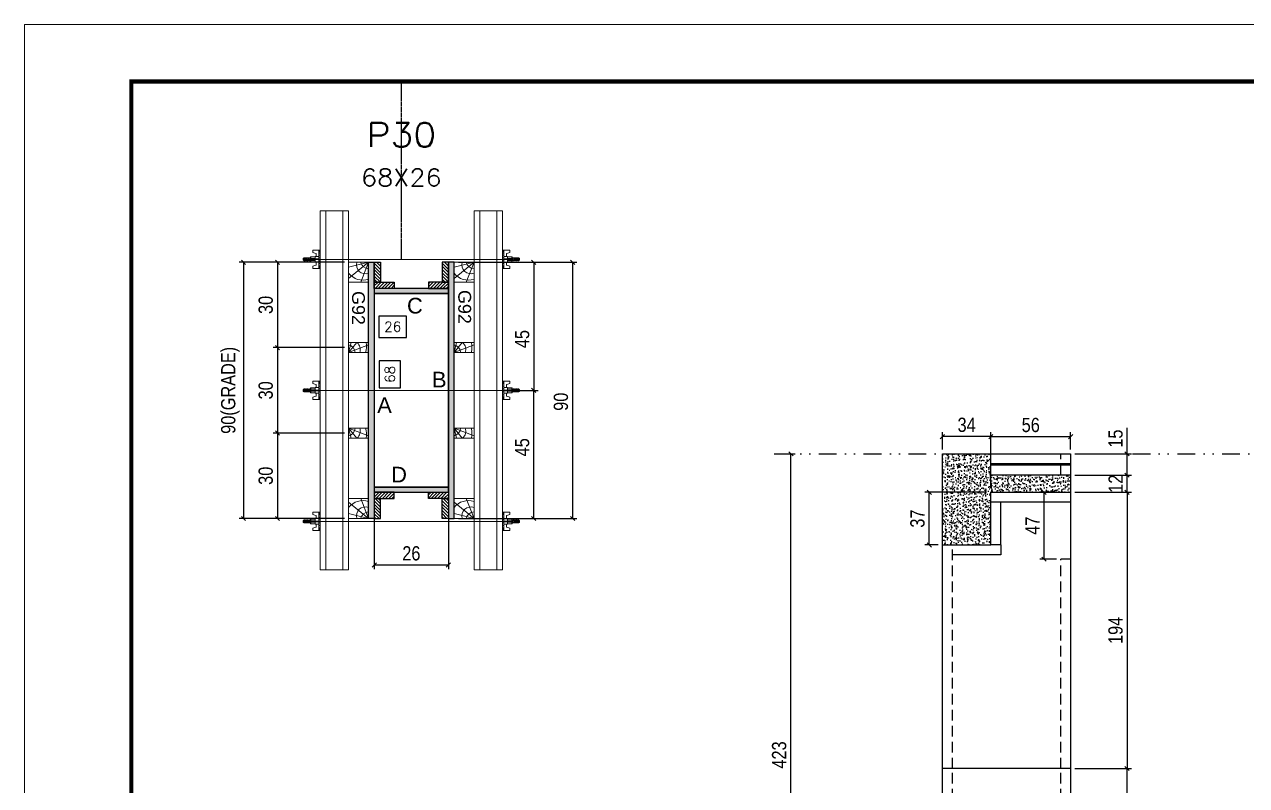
# Model space of a CAD drawing. Header units: millimetres. Extents: x 787 to 8287, y -592 to 17063.
# Drawn here: x 4609 to 5467, y 4518 to 5053 of the extents above; entities that cross this region are included whole.
import ezdxf
from ezdxf.enums import TextEntityAlignment as Align

# ---------------------------------------------------------------- set-up
doc = ezdxf.new("R2010")
doc.units = ezdxf.units.MM
for name, pattern in [('DASHED', [0.75, 0.5, -0.25]), ('DIVIDE2', [0.625, 0.25, -0.125, 0, -0.125, 0, -0.125]), ('HIDDEN', [0.375, 0.25, -0.125])]:
    doc.linetypes.add(name, pattern=pattern)
for name, color, linetype in [('CHAPA', 1, 'Continuous'), ('COTA', 241, 'Continuous'), ('Cota Seção (2x)', 241, 'Continuous'), ('MEIO_PONT', 93, 'Continuous'), ('Nível', 160, 'Continuous'), ('Painéis', 200, 'Continuous'), ('SARR_2.2x7', 40, 'Continuous'), ('SARRAFO', 251, 'Continuous'), ('Sarrafo de Pressão', 42, 'HIDDEN'), ('Texto de Titulo', 7, 'Continuous'), ('Texto Qtd Sarr', 242, 'Continuous'), ('TEXTO_GERAL', 7, 'Continuous')]:
    doc.layers.add(name, color=color, linetype=linetype)
for name, color, linetype, lineweight in [('Folhas', 255, 'Continuous', 9), ('Hachura', 251, 'Continuous', 9), ('Madeira', 126, 'Continuous', 18), ('Perfil Metálico', 224, 'Continuous', 18), ('SARRAFO DE PRESSAO', 251, 'DASHED', 9), ('Texto Seção', 7, 'Continuous', 15)]:
    doc.layers.add(name, color=color, linetype=linetype, lineweight=lineweight)
doc.styles.add('ARIAL', font='arial.ttf')
doc.styles.add('COTA TECNICA', font='techl___.ttf', dxfattribs={"height": 10})
doc.styles.add('COTA TECNICA 2X', font='techl___.ttf', dxfattribs={"height": 10})
doc.styles.add('COTA TECNICA-50', font='techl___.ttf', dxfattribs={"height": 10})
doc.styles.add('ROMANS', font='romans.shx')
doc.styles.add('SANSSERIF', font='sas_____.pfb')
doc.dimstyles.new('COTA PAINEL-50', dxfattribs={"dimtxt": 10, "dimasz": 3, "dimexe": 3, "dimexo": 3, "dimgap": 3, "dimtad": 1, "dimdec": 1, "dimzin": 12, "dimdsep": 46, "dimtxsty": 'COTA TECNICA-50', "dimblk1": 'OBLIQUE', "dimblk2": 'OBLIQUE', "dimsah": 1, "dimcen": 0.9, "dimclrd": 4, "dimclre": 4, "dimclrt": 240, "dimadec": 1, "dimazin": 3, "dimtfac": 1, "dimtdec": 1, "dimtmove": 0, "dimatfit": 3, "dimfxl": 0, "dimtolj": 1, "dimtzin": 12, "dimarcsym": 0})
doc.dimstyles.new('PAINEL', dxfattribs={"dimtxt": 10, "dimasz": 3, "dimexe": 3, "dimexo": 3, "dimgap": 3, "dimtad": 1, "dimdec": 1, "dimzin": 12, "dimdsep": 46, "dimtxsty": 'COTA TECNICA', "dimblk1": 'OBLIQUE', "dimblk2": 'OBLIQUE', "dimsah": 1, "dimcen": 0.9, "dimclrd": 4, "dimclre": 4, "dimclrt": 240, "dimadec": 1, "dimazin": 3, "dimtfac": 1, "dimtdec": 1, "dimtmove": 0, "dimatfit": 3, "dimfxl": 0, "dimtolj": 1, "dimtzin": 12, "dimarcsym": 0})
doc.dimstyles.new('SECAO PILAR', dxfattribs={"dimtxt": 10, "dimasz": 3, "dimexe": 3, "dimexo": 3, "dimgap": 3, "dimtad": 1, "dimdec": 1, "dimlfac": 0.5, "dimzin": 12, "dimdsep": 46, "dimtxsty": 'COTA TECNICA 2X', "dimblk1": 'OBLIQUE', "dimblk2": 'OBLIQUE', "dimsah": 1, "dimcen": 0.9, "dimclrd": 256, "dimclre": 256, "dimclrt": 256, "dimadec": 1, "dimazin": 3, "dimtfac": 1, "dimtdec": 1, "dimtmove": 0, "dimatfit": 3, "dimfxl": 0, "dimtolj": 1, "dimtzin": 12, "dimarcsym": 0})
doc.dimstyles.new('SECÇÃO 2', dxfattribs={"dimtxt": 7, "dimasz": 6, "dimexe": 0.18, "dimexo": 2, "dimgap": -4, "dimtad": 3, "dimdec": 1, "dimlfac": 0.5, "dimzin": 12, "dimdsep": 46, "dimtxsty": 'ROMANS', "dimblk": 'ARCHTICK', "dimcen": 0.09, "dimse1": 1, "dimse2": 1, "dimsd1": 1, "dimsd2": 1, "dimclrd": 180, "dimclre": 5, "dimclrt": 1, "dimadec": 0, "dimazin": 3, "dimtfac": 1, "dimtdec": 1, "dimtofl": 0, "dimtmove": 0, "dimatfit": 3, "dimldrblk": 'ARCHTICK', "dimfxl": 0, "dimtolj": 1, "dimtzin": 0, "dimarcsym": 0})

# ---------------------------------------------------------------- blocks, each defined once
blk = doc.blocks.new('9999999999')
at = {"layer": 'Folhas'}
blk.add_lwpolyline([(98138.98, 34190.21), (99623.98, 34190.21), (99623.98, 35240.21), (98138.98, 35240.21)], close=True, dxfattribs=at)
at = {"layer": 'Folhas', "color": 30, "const_width": 3}
blk.add_lwpolyline([(98213.98, 34230.21), (99583.98, 34230.21), (99583.98, 35200.21), (98213.98, 35200.21)], close=True, dxfattribs=at)
blk = doc.blocks.new('titulo1')
at = {"layer": 'Defpoints', "color": 252, "linetype": 'HIDDEN', "ltscale": 2}
blk.add_line((0, 0), (0, 125), dxfattribs=at)
at = {"layer": 'Defpoints', "style": 'ROMANS', "oblique": 15}
blk.add_attdef('FOLHA', text='', height=10, dxfattribs=at).set_placement((0, 15.58), align=Align.MIDDLE_CENTER)
at = {"layer": 'Texto Qtd Sarr', "color": 3, "style": 'ROMANS', "oblique": 15}
for tag, height, p in [('TITULO', 17, (0, 71.45)), ('SEÇÃO', 12, (0, 41.55))]:
    blk.add_attdef(tag, text='', height=height, dxfattribs=at).set_placement(p, align=Align.MIDDLE_CENTER)
blk = doc.blocks.new('*D358')
at = {"layer": 'Cota Seção (2x)', "color": 180, "lineweight": -2}
for p, q in [((4872.99, 4816.42), (4857.99, 4816.42)), ((4857.99, 4816.42), (4857.99, 4797.42)), ((4872.99, 4797.42), (4872.99, 4816.42)), ((4857.99, 4797.42), (4872.99, 4797.42))]:
    blk.add_line(p, q, dxfattribs=at)
at = {"layer": 'Defpoints', "color": 0}
for p in [(4854.52, 4863.69), (4854.52, 4727.69), (4876.99, 4727.69)]:
    blk.add_point(p, dxfattribs=at)
at = {"layer": 'Cota Seção (2x)', "color": 1, "insert": (4865.49, 4806.92), "char_height": 7, "attachment_point": 5, "rotation": 90, "style": 'ROMANS'}
blk.add_mtext('\\A1;68', dxfattribs=at)
blk = doc.blocks.new('_ArchTick')
at = {"color": 0, "linetype": 'ByBlock', "const_width": 0.15}
blk.add_lwpolyline([(-0.5, -0.5), (0.5, 0.5)], dxfattribs=at)
blk = doc.blocks.new('*D359')
at = {"layer": 'Cota Seção (2x)', "color": 180, "lineweight": -2}
for p, q in [((4877.1, 4847.89), (4857.77, 4847.89)), ((4857.77, 4847.89), (4857.77, 4832.89)), ((4877.1, 4832.89), (4877.1, 4847.89)), ((4857.77, 4832.89), (4877.1, 4832.89))]:
    blk.add_line(p, q, dxfattribs=at)
at = {"layer": 'Defpoints', "color": 0}
for p in [(4854.52, 4863.69), (4906.52, 4863.69), (4906.52, 4828.89)]:
    blk.add_point(p, dxfattribs=at)
at = {"layer": 'Cota Seção (2x)', "color": 1, "insert": (4867.44, 4840.39), "char_height": 7, "attachment_point": 5, "style": 'ROMANS'}
blk.add_mtext('\\A1;26', dxfattribs=at)
blk = doc.blocks.new('_Oblique')
at = {"color": 0, "linetype": 'ByBlock', "lineweight": -2}
blk.add_line((-0.5, -0.5), (0.5, 0.5), dxfattribs=at)
blk = doc.blocks.new('*D1253')
at = {"layer": 'Cota Seção (2x)', "lineweight": -2}
for p, q in [((4854.52, 4721.09), (4854.52, 4670.05)), ((4906.52, 4721.09), (4906.52, 4670.05)), ((4854.52, 4673.05), (4906.52, 4673.05))]:
    blk.add_line(p, q, dxfattribs=at)
at = {"layer": 'Defpoints', "color": 0}
for p in [(4854.52, 4724.09), (4906.52, 4724.09), (4906.52, 4673.05)]:
    blk.add_point(p, dxfattribs=at)
at = {"layer": 'Cota Seção (2x)', "lineweight": -2, "xscale": 3, "yscale": 3, "zscale": 3, "rotation": 180}
blk.add_blockref('_Oblique', (4854.52, 4673.05), dxfattribs=at)
at = {"layer": 'Cota Seção (2x)', "lineweight": -2, "xscale": 3, "yscale": 3, "zscale": 3}
blk.add_blockref('_Oblique', (4906.52, 4673.05), dxfattribs=at)
at = {"layer": 'Cota Seção (2x)', "insert": (4880.52, 4681.15), "char_height": 10, "attachment_point": 5, "style": 'COTA TECNICA 2X'}
blk.add_mtext('\\A1;26', dxfattribs=at)
blk = doc.blocks.new('*D360')
at = {"layer": 'Cota Seção (2x)', "lineweight": -2}
for p, q in [((4833.52, 4885.69), (4759.74, 4885.69)), ((4762.74, 4885.69), (4762.74, 4705.69)), ((4833.52, 4705.69), (4759.74, 4705.69))]:
    blk.add_line(p, q, dxfattribs=at)
at = {"layer": 'Defpoints', "color": 0}
for p in [(4836.52, 4885.69), (4762.74, 4705.69), (4836.52, 4705.69)]:
    blk.add_point(p, dxfattribs=at)
at = {"layer": 'Cota Seção (2x)', "lineweight": -2, "xscale": 3, "yscale": 3, "zscale": 3}
for p, rotation in [((4762.74, 4885.69), 90), ((4762.74, 4705.69), 270)]:
    blk.add_blockref('_Oblique', p, dxfattribs=dict(at, rotation=rotation))
at = {"layer": 'Cota Seção (2x)', "insert": (4753.52, 4795.69), "char_height": 10, "attachment_point": 5, "rotation": 90, "style": 'COTA TECNICA 2X'}
blk.add_mtext('\\A1;90(GRADE)', dxfattribs=at)
blk = doc.blocks.new('*D361')
at = {"layer": 'Cota Seção (2x)', "lineweight": -2}
for p, q in [((4833.52, 4765.69), (4783.59, 4765.69)), ((4786.59, 4765.69), (4786.59, 4705.69)), ((4833.52, 4705.69), (4783.59, 4705.69))]:
    blk.add_line(p, q, dxfattribs=at)
at = {"layer": 'Defpoints', "color": 0}
for p in [(4836.52, 4765.69), (4786.59, 4705.69), (4836.52, 4705.69)]:
    blk.add_point(p, dxfattribs=at)
at = {"layer": 'Cota Seção (2x)', "lineweight": -2, "xscale": 3, "yscale": 3, "zscale": 3}
for p, rotation in [((4786.59, 4765.69), 90), ((4786.59, 4705.69), 270)]:
    blk.add_blockref('_Oblique', p, dxfattribs=dict(at, rotation=rotation))
at = {"layer": 'Cota Seção (2x)', "insert": (4778.37, 4735.69), "char_height": 10, "attachment_point": 5, "rotation": 90, "style": 'COTA TECNICA 2X'}
blk.add_mtext('\\A1;30', dxfattribs=at)
blk = doc.blocks.new('*D362')
at = {"layer": 'Cota Seção (2x)', "lineweight": -2}
for p, q in [((4833.52, 4885.69), (4783.59, 4885.69)), ((4786.59, 4885.69), (4786.59, 4825.69)), ((4833.52, 4825.69), (4783.59, 4825.69))]:
    blk.add_line(p, q, dxfattribs=at)
at = {"layer": 'Defpoints', "color": 0}
for p in [(4836.52, 4885.69), (4786.59, 4825.69), (4836.52, 4825.69)]:
    blk.add_point(p, dxfattribs=at)
at = {"layer": 'Cota Seção (2x)', "lineweight": -2, "xscale": 3, "yscale": 3, "zscale": 3}
for p, rotation in [((4786.59, 4885.69), 90), ((4786.59, 4825.69), 270)]:
    blk.add_blockref('_Oblique', p, dxfattribs=dict(at, rotation=rotation))
at = {"layer": 'Cota Seção (2x)', "insert": (4778.37, 4855.69), "char_height": 10, "attachment_point": 5, "rotation": 90, "style": 'COTA TECNICA 2X'}
blk.add_mtext('\\A1;30', dxfattribs=at)
blk = doc.blocks.new('*D363')
at = {"layer": 'Cota Seção (2x)', "lineweight": -2}
for p, q in [((4833.52, 4825.69), (4783.59, 4825.69)), ((4786.59, 4825.69), (4786.59, 4765.69)), ((4833.52, 4765.69), (4783.59, 4765.69))]:
    blk.add_line(p, q, dxfattribs=at)
at = {"layer": 'Defpoints', "color": 0}
for p in [(4836.52, 4825.69), (4786.59, 4765.69), (4836.52, 4765.69)]:
    blk.add_point(p, dxfattribs=at)
at = {"layer": 'Cota Seção (2x)', "lineweight": -2, "xscale": 3, "yscale": 3, "zscale": 3}
for p, rotation in [((4786.59, 4825.69), 90), ((4786.59, 4765.69), 270)]:
    blk.add_blockref('_Oblique', p, dxfattribs=dict(at, rotation=rotation))
at = {"layer": 'Cota Seção (2x)', "insert": (4778.37, 4795.69), "char_height": 10, "attachment_point": 5, "rotation": 90, "style": 'COTA TECNICA 2X'}
blk.add_mtext('\\A1;30', dxfattribs=at)
blk = doc.blocks.new('*D364')
at = {"layer": 'Cota Seção (2x)', "lineweight": -2}
for p, q in [((4913.52, 4885.69), (4996.66, 4885.69)), ((4993.66, 4885.69), (4993.66, 4705.69)), ((4913.52, 4705.69), (4996.66, 4705.69))]:
    blk.add_line(p, q, dxfattribs=at)
at = {"layer": 'Defpoints', "color": 0}
for p in [(4910.52, 4885.69), (4910.52, 4705.69), (4993.66, 4705.69)]:
    blk.add_point(p, dxfattribs=at)
at = {"layer": 'Cota Seção (2x)', "lineweight": -2, "xscale": 3, "yscale": 3, "zscale": 3}
for p, rotation in [((4993.66, 4885.69), 90), ((4993.66, 4705.69), 270)]:
    blk.add_blockref('_Oblique', p, dxfattribs=dict(at, rotation=rotation))
at = {"layer": 'Cota Seção (2x)', "insert": (4985.53, 4787.69), "char_height": 10, "attachment_point": 5, "rotation": 90, "style": 'COTA TECNICA 2X'}
blk.add_mtext('\\A1;90', dxfattribs=at)
blk = doc.blocks.new('*D365')
at = {"layer": 'Cota Seção (2x)', "lineweight": -2}
for p, q in [((4947.52, 4885.69), (4969.43, 4885.69)), ((4966.43, 4885.69), (4966.43, 4795.69)), ((4947.52, 4795.69), (4969.43, 4795.69))]:
    blk.add_line(p, q, dxfattribs=at)
at = {"layer": 'Defpoints', "color": 0}
for p in [(4944.52, 4885.69), (4944.52, 4795.69), (4966.43, 4795.69)]:
    blk.add_point(p, dxfattribs=at)
at = {"layer": 'Cota Seção (2x)', "lineweight": -2, "xscale": 3, "yscale": 3, "zscale": 3}
for p, rotation in [((4966.43, 4885.69), 90), ((4966.43, 4795.69), 270)]:
    blk.add_blockref('_Oblique', p, dxfattribs=dict(at, rotation=rotation))
at = {"layer": 'Cota Seção (2x)', "insert": (4958.32, 4831.69), "char_height": 10, "attachment_point": 5, "rotation": 90, "style": 'COTA TECNICA 2X'}
blk.add_mtext('\\A1;45', dxfattribs=at)
blk = doc.blocks.new('*D366')
at = {"layer": 'Cota Seção (2x)', "lineweight": -2}
for p, q in [((4947.52, 4795.69), (4969.43, 4795.69)), ((4966.43, 4705.69), (4966.43, 4795.69)), ((4947.52, 4705.69), (4969.43, 4705.69))]:
    blk.add_line(p, q, dxfattribs=at)
at = {"layer": 'Defpoints', "color": 0}
for p in [(4944.52, 4795.69), (4966.43, 4795.69), (4944.52, 4705.69)]:
    blk.add_point(p, dxfattribs=at)
at = {"layer": 'Cota Seção (2x)', "lineweight": -2, "xscale": 3, "yscale": 3, "zscale": 3}
for p, rotation in [((4966.43, 4795.69), 90), ((4966.43, 4705.69), 270)]:
    blk.add_blockref('_Oblique', p, dxfattribs=dict(at, rotation=rotation))
at = {"layer": 'Cota Seção (2x)', "insert": (4958.32, 4755.69), "char_height": 10, "attachment_point": 5, "rotation": 90, "style": 'COTA TECNICA 2X'}
blk.add_mtext('\\A1;45', dxfattribs=at)
blk = doc.blocks.new('C')
at = {"layer": 'Hachura', "color": 0}
for p, q in [((0, 3.22), (0, -3.22)), ((0.45, 3.22), (0, 3.22)), ((0.46, 3.16), (0, 3.16)), ((0.46, 3.05), (0, 3.05)), ((0.46, 2.88), (0, 2.88)), ((0, 2.75), (0, -1.16)), ((0.46, 2.65), (0, 2.65)), ((0.46, 2.23), (0, 2.23)), ((0.46, 1.51), (0, 1.51)), ((0.39, 0.49), (0.17, 0.49)), ((0.45, -3.23), (0.45, 3.22)), ((0.45, 3.22), (2.58, 3.22)), ((1.74, 0.97), (0.45, 0.97)), ((1.45, 0.1), (0.45, 0.1)), ((1.35, 1.94), (1.35, 0.96)), ((2.58, 2.39), (1.47, 2.09)), ((1.74, -0.97), (1.74, 0.97)), ((1.74, 0.97), (1.74, 0.84)), ((1.74, 0.97), (1.74, 0.84)), ((1.74, 0.84), (3.35, 0.84)), ((3.35, 0.45), (1.74, 0.45)), ((2.58, 3.22), (2.58, 2.39)), ((3.32, 0.84), (3.32, -0.84)), ((3.35, 0.84), (3.35, -0.84)), ((3.68, 0.45), (3.35, 0.45)), ((3.84, -0.52), (3.35, 0.45)), ((3.35, 0.06), (3.67, -0.57)), ((3.68, 0.45), (4.16, -0.52)), ((3.72, 0.5), (4.25, -0.57)), ((4.37, -0.55), (3.83, 0.53)), ((4.15, 0.45), (3.93, 0.45)), ((4.42, -0.52), (3.93, 0.45)), ((4.15, 0.45), (4.26, 0.45)), ((4.26, 0.45), (4.74, -0.52)), ((4.3, 0.5), (4.83, -0.57)), ((4.95, -0.55), (4.41, 0.53)), ((4.51, 0.45), (4.84, 0.45)), ((5, -0.52), (4.51, 0.45)), ((4.84, 0.45), (5.32, -0.52)), ((4.88, 0.5), (5.41, -0.57)), ((5.53, -0.55), (4.99, 0.53)), ((5.58, -0.52), (5.09, 0.45)), ((5.42, 0.45), (5.09, 0.45)), ((5.58, -0.52), (5.09, 0.45)), ((5.42, 0.45), (5.74, -0.19)), ((5.46, 0.5), (5.74, -0.07)), ((5.74, 0.19), (5.57, 0.53)), ((5.74, 0.32), (5.68, 0.45)), ((5.68, 0.45), (5.74, 0.45)), ((5.74, 0.45), (5.9, 0.29)), ((5.74, 0.45), (5.74, -0.52)), ((5.9, -0.36), (5.9, 0.29)), ((0.45, 0), (0, 0)), ((0.46, -1.52), (0, -1.52)), ((0.46, -2.23), (0, -2.23)), ((0.46, -2.65), (0, -2.65)), ((0.46, -2.88), (0, -2.88)), ((0.46, -3.05), (0, -3.05)), ((0.46, -3.16), (0, -3.16)), ((0, -3.22), (2.57, -3.22)), ((0.08, -0.48), (0.29, -0.48)), ((0.29, -0.48), (0.4, -0.48)), ((0.45, 0), (0.45, -0.97)), ((0.45, -0.16), (1.45, -0.16)), ((0.45, -0.65), (0.45, -0.32)), ((0.45, -3.23), (0.45, -0.65)), ((0.45, -0.97), (1.74, -0.97)), ((1.35, -1.94), (1.35, -0.97)), ((2.58, -2.39), (1.47, -2.1)), ((3.35, -0.32), (1.74, -0.32)), ((3.35, -0.84), (1.74, -0.84)), ((2.58, -3.23), (2.58, -2.39)), ((3.35, -0.07), (3.58, -0.52)), ((3.35, -0.52), (3.58, -0.52)), ((3.84, -0.52), (4.16, -0.52)), ((4.42, -0.52), (4.74, -0.52)), ((4.63, -0.52), (4.74, -0.52)), ((5, -0.52), (5.32, -0.52)), ((5.58, -0.52), (5.74, -0.52)), ((5.74, -0.52), (5.9, -0.36)), ((5.74, -0.52), (5.74, -0.52))]:
    blk.add_line(p, q, dxfattribs=at)
for centre, radius, start, end in [((1.52, 1.94), 0.161, 104.7436, 180), ((1.44, -0.03), 0.129, 272.695, 87.305), ((3.81, 0.39), 0.143, 25.5688, 154.4312), ((4.39, 0.39), 0.143, 25.5688, 154.4312), ((4.97, 0.39), 0.143, 25.5688, 154.4312), ((5.55, 0.39), 0.143, 25.5688, 154.4312), ((0.17, -0.37), 0.174, 221.744, 317.8592), ((1.52, -1.94), 0.161, 180, 255.2564), ((3.71, -0.4), 0.174, 222.1408, 318.256), ((4.29, -0.4), 0.174, 222.1408, 318.256), ((4.87, -0.4), 0.174, 222.1408, 318.256), ((5.45, -0.4), 0.174, 222.1408, 318.256), ((5.61, -0.4), 0.174, 317.8592, 318.256)]:
    blk.add_arc(centre, radius, start, end, dxfattribs=at)
blk = doc.blocks.new('PONTALETE')
at = {"layer": 'Madeira'}
for q in [(2.71, 7), (7, 5.76), (7, 1.74)]:
    blk.add_line((0, 0), q, dxfattribs=at)
blk.add_lwpolyline([(0, 0), (7, 0), (7, 7), (0, 7)], close=True, dxfattribs=at)
for centre, radius, start, end in [((2.04, 0.06), 6.23, 37.2818, 109.0913), ((1.09, 0.9), 3.19, 343.603, 109.9847), ((-0.21, -0.78), 3.09, 14.6322, 86.0383)]:
    blk.add_arc(centre, radius, start, end, dxfattribs=at)
blk = doc.blocks.new('MEIO PONTALETE')
at = {"layer": 'Madeira'}
for q in [(2.71, 7), (3.5, 2.88), (3.5, 0.87)]:
    blk.add_line((0, 0), q, dxfattribs=at)
blk.add_lwpolyline([(0, 0), (3.5, 0), (3.5, 7), (0, 7)], close=True, dxfattribs=at)
for centre, radius, start, end in [((2.04, 0.06), 6.23, 76.4499, 109.0913), ((1.09, 0.9), 3.19, 40.9063, 109.9847), ((-0.21, -0.78), 3.09, 14.6322, 86.0383)]:
    blk.add_arc(centre, radius, start, end, dxfattribs=at)
blk = doc.blocks.new('*D1327')
at = {"layer": 'COTA', "color": 4, "lineweight": -2}
for p, q in [((5138.07, 4751.1), (5149.92, 4751.1)), ((5146.92, 4328.1), (5146.92, 4751.1)), ((5138.07, 4328.1), (5149.92, 4328.1))]:
    blk.add_line(p, q, dxfattribs=at)
at = {"layer": 'Defpoints', "color": 0}
for p in [(5135.07, 4751.1), (5146.92, 4751.1), (5135.07, 4328.1)]:
    blk.add_point(p, dxfattribs=at)
at = {"layer": 'COTA', "color": 4, "lineweight": -2, "xscale": 3, "yscale": 3, "zscale": 3}
for p, rotation in [((5146.92, 4751.1), 90), ((5146.92, 4328.1), 270)]:
    blk.add_blockref('_Oblique', p, dxfattribs=dict(at, rotation=rotation))
at = {"layer": 'COTA', "color": 240, "insert": (5138.7, 4539.6), "char_height": 10, "attachment_point": 5, "rotation": 90, "style": 'COTA TECNICA-50'}
blk.add_mtext('\\A1;423', dxfattribs=at)
blk = doc.blocks.new('*D716')
at = {"layer": 'COTA', "color": 4, "lineweight": -2}
for p, q in [((5346.24, 4530.1), (5385.88, 4530.1)), ((5382.88, 4452.1), (5382.88, 4530.1)), ((5346.24, 4452.1), (5385.88, 4452.1))]:
    blk.add_line(p, q, dxfattribs=at)
at = {"layer": 'Defpoints', "color": 0}
for p in [(5343.24, 4530.1), (5382.88, 4530.1), (5343.24, 4452.1)]:
    blk.add_point(p, dxfattribs=at)
at = {"layer": 'COTA', "color": 4, "lineweight": -2, "xscale": 3, "yscale": 3, "zscale": 3}
for p, rotation in [((5382.88, 4530.1), 90), ((5382.88, 4452.1), 270)]:
    blk.add_blockref('_Oblique', p, dxfattribs=dict(at, rotation=rotation))
at = {"layer": 'COTA', "color": 240, "insert": (5374.79, 4491.1), "char_height": 10, "attachment_point": 5, "rotation": 90, "style": 'COTA TECNICA-50'}
blk.add_mtext('\\A1;78', dxfattribs=at)
blk = doc.blocks.new('*D717')
at = {"layer": 'COTA', "color": 4, "lineweight": -2}
for p, q in [((5287.24, 4727.1), (5287.24, 4766.2)), ((5287.24, 4763.2), (5343.24, 4763.2)), ((5343.24, 4754.1), (5343.24, 4766.2))]:
    blk.add_line(p, q, dxfattribs=at)
at = {"layer": 'Defpoints', "color": 0}
for p in [(5343.24, 4763.2), (5343.24, 4751.1), (5287.24, 4724.1)]:
    blk.add_point(p, dxfattribs=at)
at = {"layer": 'COTA', "color": 4, "lineweight": -2, "xscale": 3, "yscale": 3, "zscale": 3, "rotation": 180}
blk.add_blockref('_Oblique', (5287.24, 4763.2), dxfattribs=at)
at = {"layer": 'COTA', "color": 4, "lineweight": -2, "xscale": 3, "yscale": 3, "zscale": 3}
blk.add_blockref('_Oblique', (5343.24, 4763.2), dxfattribs=at)
at = {"layer": 'COTA', "color": 240, "insert": (5315.24, 4771.31), "char_height": 10, "attachment_point": 5, "style": 'COTA TECNICA-50'}
blk.add_mtext('\\A1;56', dxfattribs=at)
blk = doc.blocks.new('*D718')
at = {"layer": 'COTA', "color": 4, "lineweight": -2}
for p, q in [((5346.24, 4724.1), (5385.88, 4724.1)), ((5382.88, 4724.1), (5382.88, 4530.1)), ((5346.24, 4530.1), (5385.88, 4530.1))]:
    blk.add_line(p, q, dxfattribs=at)
at = {"layer": 'Defpoints', "color": 0}
for p in [(5343.24, 4724.1), (5343.24, 4530.1), (5382.88, 4530.1)]:
    blk.add_point(p, dxfattribs=at)
at = {"layer": 'COTA', "color": 4, "lineweight": -2, "xscale": 3, "yscale": 3, "zscale": 3}
for p, rotation in [((5382.88, 4724.1), 90), ((5382.88, 4530.1), 270)]:
    blk.add_blockref('_Oblique', p, dxfattribs=dict(at, rotation=rotation))
at = {"layer": 'COTA', "color": 240, "insert": (5374.78, 4627.1), "char_height": 10, "attachment_point": 5, "rotation": 90, "style": 'COTA TECNICA-50'}
blk.add_mtext('\\A1;194', dxfattribs=at)
blk = doc.blocks.new('*D1343')
at = {"layer": 'COTA', "color": 4, "lineweight": -2}
for p, q in [((5346.24, 4736.1), (5385.88, 4736.1)), ((5382.88, 4724.1), (5382.88, 4736.1)), ((5346.24, 4724.1), (5385.88, 4724.1))]:
    blk.add_line(p, q, dxfattribs=at)
at = {"layer": 'Defpoints', "color": 0}
for p in [(5343.24, 4736.1), (5382.88, 4736.1), (5343.24, 4724.1)]:
    blk.add_point(p, dxfattribs=at)
at = {"layer": 'COTA', "color": 4, "lineweight": -2, "xscale": 3, "yscale": 3, "zscale": 3}
for p, rotation in [((5382.88, 4736.1), 90), ((5382.88, 4724.1), 270)]:
    blk.add_blockref('_Oblique', p, dxfattribs=dict(at, rotation=rotation))
at = {"layer": 'COTA', "color": 240, "insert": (5374.82, 4730.1), "char_height": 10, "attachment_point": 5, "rotation": 90, "style": 'COTA TECNICA'}
blk.add_mtext('\\A1;12', dxfattribs=at)
blk = doc.blocks.new('*D1344')
at = {"layer": 'COTA', "color": 4, "lineweight": -2}
for p, q in [((5382.88, 4751.1), (5382.88, 4769.47)), ((5346.24, 4751.1), (5385.88, 4751.1)), ((5382.88, 4736.1), (5382.88, 4751.1)), ((5346.24, 4736.1), (5385.88, 4736.1))]:
    blk.add_line(p, q, dxfattribs=at)
at = {"layer": 'Defpoints', "color": 0}
for p in [(5343.24, 4751.1), (5382.88, 4751.1), (5343.24, 4736.1)]:
    blk.add_point(p, dxfattribs=at)
at = {"layer": 'COTA', "color": 4, "lineweight": -2, "xscale": 3, "yscale": 3, "zscale": 3}
for p, rotation in [((5382.88, 4751.1), 90), ((5382.88, 4736.1), 270)]:
    blk.add_blockref('_Oblique', p, dxfattribs=dict(at, rotation=rotation))
at = {"layer": 'COTA', "color": 240, "insert": (5374.77, 4761.79), "char_height": 10, "attachment_point": 5, "rotation": 90, "style": 'COTA TECNICA'}
blk.add_mtext('\\A1;15', dxfattribs=at)
blk = doc.blocks.new('*D1598')
at = {"layer": 'Defpoints', "color": 0}
for p in [(5243.98, 4724.1), (5287.24, 4724.1), (5253.24, 4687.1)]:
    blk.add_point(p, dxfattribs=at)
at = {"layer": 'Painéis', "color": 4, "lineweight": -2}
for p, q in [((5284.24, 4724.1), (5240.98, 4724.1)), ((5243.98, 4687.1), (5243.98, 4724.1)), ((5250.24, 4687.1), (5240.98, 4687.1))]:
    blk.add_line(p, q, dxfattribs=at)
at = {"layer": 'Painéis', "color": 4, "lineweight": -2, "xscale": 3, "yscale": 3, "zscale": 3}
for p, rotation in [((5243.98, 4724.1), 90), ((5243.98, 4687.1), 270)]:
    blk.add_blockref('_Oblique', p, dxfattribs=dict(at, rotation=rotation))
at = {"layer": 'Painéis', "color": 240, "insert": (5235.77, 4705.6), "char_height": 10, "attachment_point": 5, "rotation": 90, "style": 'COTA TECNICA'}
blk.add_mtext('\\A1;37', dxfattribs=at)
blk = doc.blocks.new('*D1599')
at = {"layer": 'Defpoints', "color": 0}
for p in [(5253.24, 4763.2), (5253.24, 4751.1), (5287.24, 4751.1)]:
    blk.add_point(p, dxfattribs=at)
at = {"layer": 'Painéis', "color": 4, "lineweight": -2}
for p, q in [((5253.24, 4754.1), (5253.24, 4766.2)), ((5287.24, 4763.2), (5253.24, 4763.2)), ((5287.24, 4754.1), (5287.24, 4766.2))]:
    blk.add_line(p, q, dxfattribs=at)
at = {"layer": 'Painéis', "color": 4, "lineweight": -2, "xscale": 3, "yscale": 3, "zscale": 3, "rotation": 180}
blk.add_blockref('_Oblique', (5253.24, 4763.2), dxfattribs=at)
at = {"layer": 'Painéis', "color": 4, "lineweight": -2, "xscale": 3, "yscale": 3, "zscale": 3}
blk.add_blockref('_Oblique', (5287.24, 4763.2), dxfattribs=at)
at = {"layer": 'Painéis', "color": 240, "insert": (5270.24, 4771.42), "char_height": 10, "attachment_point": 5, "style": 'COTA TECNICA'}
blk.add_mtext('\\A1;34', dxfattribs=at)
blk = doc.blocks.new('*D3323')
at = {"layer": 'Defpoints', "color": 0}
for p in [(5324.59, 4724.1), (5336.24, 4724.1), (5336.24, 4677.1)]:
    blk.add_point(p, dxfattribs=at)
at = {"layer": 'Painéis', "color": 4, "lineweight": -2}
for p, q in [((5333.24, 4724.1), (5321.59, 4724.1)), ((5324.59, 4677.1), (5324.59, 4724.1)), ((5333.24, 4677.1), (5321.59, 4677.1))]:
    blk.add_line(p, q, dxfattribs=at)
at = {"layer": 'Painéis', "color": 4, "lineweight": -2, "xscale": 3, "yscale": 3, "zscale": 3}
for p, rotation in [((5324.59, 4724.1), 90), ((5324.59, 4677.1), 270)]:
    blk.add_blockref('_Oblique', p, dxfattribs=dict(at, rotation=rotation))
at = {"layer": 'Painéis', "color": 240, "insert": (5316.51, 4700.6), "char_height": 10, "attachment_point": 5, "rotation": 90, "style": 'COTA TECNICA'}
blk.add_mtext('\\A1;47', dxfattribs=at)

msp = doc.modelspace()

# ---------------------------------------------------------------- hatches: boundary and pattern name
at = {"layer": 'COTA', "linetype": 'ByBlock'}
h = msp.add_hatch(dxfattribs=at)
h.set_pattern_fill('AR-CONC', color=256, scale=0.03)
h.set_pattern_definition([(50, (-3529.511, 639.1103), (5.46554, -0.4781726), [0.5715, -6.2865]), (355, (-3529.511, 639.1103), (-1.0573026, 5.7317054), [0.4572, -5.0292175]), (100.451445, (-3529.056, 639.0705), (4.4082374, 5.2535326), [0.4857003, -5.3427073]), (46.1842, (-3529.511, 640.6343), (8.132371, -1.26127), [0.85725, -9.42975]), (96.63556, (-3528.8335, 640.529), (7.122124, 7.422784), [0.728551, -8.014068]), (351.18415, (-3529.511, 640.634), (7.122124, 7.422784), [0.685799, -7.543792]), (21, (-3528.749, 640.2533), (4.5484317, -3.067956), [0.5715, -6.2865]), (326, (-3528.749, 640.2533), (1.854061, 5.525639), [0.4572, -5.0292]), (71.451445, (-3528.37, 639.9977), (6.4024926, 2.457683), [0.4857003, -5.342698]), (37.5, (-3529.5112, 639.1103), (0.0926581, 2.53665117), [0, -4.96824, 0, -5.1054, 0, -5.04825]), (7.5, (-3529.5112, 639.1103), (2.0045899, 3.00541724), [0, -2.91084, 0, -4.85394, 0, -1.92405]), (327.5, (-3531.2105, 639.1103), (4.06771786, -0.1718623), [0, -1.905, 0, -5.9436, 0, -7.8867]), (317.5, (-3531.9725, 639.1103), (4.4438754, 0.7627947), [0, -2.4765, 0, -3.94716, 0, -5.6007])])
h.paths.add_polyline_path([(5343.24, 4736.1), (5287.24, 4736.1), (5287.24, 4751.1), (5253.24, 4751.1), (5253.24, 4687.1), (5287.24, 4687.1), (5287.24, 4724.1), (5343.24, 4724.1)])
at = {"layer": 'Hachura'}
h = msp.add_hatch(color=256, dxfattribs=at)
h.dxf.hatch_style = 1
h.paths.add_polyline_path([(4854.52, 4705.69), (4850.52, 4705.69), (4850.52, 4885.69), (4854.52, 4885.69)])
h = msp.add_hatch(color=256, dxfattribs=at)
h.dxf.hatch_style = 1
h.paths.add_polyline_path([(4854.52, 4705.69), (4850.52, 4705.69), (4850.52, 4885.69), (4854.52, 4885.69)])
h = msp.add_hatch(dxfattribs=at)
h.set_pattern_fill('ANSI31', color=256, scale=0.5, angle=90, style=0)
h.set_pattern_definition([(135, (-18036.8864, 14009.6388), (-1.12253202, -1.12253202), [])])
h.paths.add_polyline_path([(4854.52, 4871.69), (4858.92, 4871.69), (4858.92, 4885.69), (4854.52, 4885.69)])
h = msp.add_hatch(dxfattribs=at)
h.set_pattern_fill('ANSI31', color=256, scale=0.5, angle=90, style=0)
h.set_pattern_definition([(135, (-18022.8864, 14009.6388), (-1.12253202, -1.12253202), [])])
h.paths.add_polyline_path([(4906.52, 4871.69), (4902.12, 4871.69), (4902.12, 4885.69), (4906.52, 4885.69)])
h = msp.add_hatch(color=256, dxfattribs=at)
h.dxf.hatch_style = 1
h.paths.add_polyline_path([(4906.52, 4705.69), (4910.52, 4705.69), (4910.52, 4885.69), (4906.52, 4885.69)])
h = msp.add_hatch(color=256, dxfattribs=at)
h.dxf.hatch_style = 1
h.paths.add_polyline_path([(4906.52, 4705.69), (4910.52, 4705.69), (4910.52, 4885.69), (4906.52, 4885.69)])
h = msp.add_hatch(dxfattribs=at)
h.set_pattern_fill('ANSI31', color=256, scale=0.5, style=0)
h.set_pattern_definition([(45, (14357.4736, 27651.4951), (-1.12253202, 1.12253202), [])])
h.paths.add_polyline_path([(4868.52, 4867.29), (4868.52, 4871.69), (4854.52, 4871.69), (4854.52, 4867.29)])
h = msp.add_hatch(color=256, dxfattribs=at)
h.dxf.hatch_style = 1
h.paths.add_polyline_path([(4854.52, 4867.29), (4854.52, 4863.69), (4906.52, 4863.69), (4906.52, 4867.29)])
h = msp.add_hatch(color=256, dxfattribs=at)
h.dxf.hatch_style = 1
h.paths.add_polyline_path([(4854.52, 4867.29), (4854.52, 4863.69), (4906.52, 4863.69), (4906.52, 4867.29)])
h = msp.add_hatch(dxfattribs=at)
h.set_pattern_fill('ANSI31', color=256, scale=0.5, style=0)
h.set_pattern_definition([(45, (14371.4736, 27651.4951), (-1.12253202, 1.12253202), [])])
h.paths.add_polyline_path([(4892.52, 4867.29), (4892.52, 4871.69), (4906.52, 4871.69), (4906.52, 4867.29)])
h = msp.add_hatch(color=256, dxfattribs=at)
h.dxf.hatch_style = 1
h.paths.add_polyline_path([(4854.52, 4727.69), (4854.52, 4724.09), (4906.52, 4724.09), (4906.52, 4727.69)])
h = msp.add_hatch(color=256, dxfattribs=at)
h.dxf.hatch_style = 1
h.paths.add_polyline_path([(4854.52, 4727.69), (4854.52, 4724.09), (4906.52, 4724.09), (4906.52, 4727.69)])
h = msp.add_hatch(dxfattribs=at)
h.set_pattern_fill('ANSI31', color=256, scale=0.5, style=0)
h.set_pattern_definition([(45, (14357.4736, 27615.4951), (-1.12253202, 1.12253202), [])])
h.paths.add_polyline_path([(4868.52, 4724.09), (4868.52, 4719.69), (4854.52, 4719.69), (4854.52, 4724.09)])
h = msp.add_hatch(dxfattribs=at)
h.set_pattern_fill('ANSI31', color=256, scale=0.5, angle=90, style=0)
h.set_pattern_definition([(135, (-18036.8864, 14208.6388), (-1.12253202, -1.12253202), [])])
h.paths.add_polyline_path([(4854.52, 4719.69), (4858.92, 4719.69), (4858.92, 4705.69), (4854.52, 4705.69)])
h = msp.add_hatch(dxfattribs=at)
h.set_pattern_fill('ANSI31', color=256, scale=0.5, style=0)
h.set_pattern_definition([(45, (14371.4736, 27615.4951), (-1.12253202, 1.12253202), [])])
h.paths.add_polyline_path([(4892.52, 4724.09), (4892.52, 4719.69), (4906.52, 4719.69), (4906.52, 4724.09)])
h = msp.add_hatch(dxfattribs=at)
h.set_pattern_fill('ANSI31', color=256, scale=0.5, angle=90, style=0)
h.set_pattern_definition([(135, (-18022.8864, 14208.6388), (-1.12253202, -1.12253202), [])])
h.paths.add_polyline_path([(4906.52, 4719.69), (4902.12, 4719.69), (4902.12, 4705.69), (4906.52, 4705.69)])

# ---------------------------------------------------------------- linework, layer by layer
at = {"layer": 'CHAPA'}
for points in [[(4854.52, 4705.69), (4850.52, 4705.69), (4850.52, 4885.69), (4854.52, 4885.69)], [(4854.52, 4705.69), (4850.52, 4705.69), (4850.52, 4885.69), (4854.52, 4885.69)], [(4906.52, 4705.69), (4910.52, 4705.69), (4910.52, 4885.69), (4906.52, 4885.69)], [(4906.52, 4705.69), (4910.52, 4705.69), (4910.52, 4885.69), (4906.52, 4885.69)], [(4854.52, 4867.29), (4854.52, 4863.69), (4906.52, 4863.69), (4906.52, 4867.29)], [(4854.52, 4867.29), (4854.52, 4863.69), (4906.52, 4863.69), (4906.52, 4867.29)], [(4854.52, 4727.69), (4854.52, 4724.09), (4906.52, 4724.09), (4906.52, 4727.69)], [(4854.52, 4727.69), (4854.52, 4724.09), (4906.52, 4724.09), (4906.52, 4727.69)]]:
    msp.add_lwpolyline(points, close=True, dxfattribs=at)
at = {"layer": 'COTA', "linetype": 'ByBlock'}
for p, q in [((5253.24, 4687.1), (5253.24, 4751.1)), ((5253.24, 4751.1), (5343.24, 4751.1)), ((5343.24, 4751.1), (5343.24, 4724.1)), ((5343.24, 4724.1), (5343.24, 4724.1))]:
    msp.add_line(p, q, dxfattribs=at)
at = {"layer": 'Hachura'}
for p, q in [((4805.72, 4887.69), (4951.52, 4887.7)), ((4805.72, 4795.69), (4951.52, 4795.68)), ((4805.72, 4703.69), (4951.52, 4703.68))]:
    msp.add_line(p, q, dxfattribs=at)
at = {"layer": 'Madeira'}
for points in [[(4850.52, 4705.69), (4836.52, 4705.69), (4836.52, 4885.69), (4850.52, 4885.69)], [(4910.52, 4705.69), (4924.52, 4705.69), (4924.52, 4885.69), (4910.52, 4885.69)]]:
    msp.add_lwpolyline(points, close=True, dxfattribs=at)
at = {"layer": 'Nível', "color": 4, "linetype": 'DIVIDE2', "ltscale": 50}
msp.add_line((5135.07, 4751.1), (6054, 4751.1), dxfattribs=at)
at = {"layer": 'Painéis'}
for p, q in [((5287.24, 4687.1), (5287.24, 4724.1)), ((5287.24, 4724.1), (5343.24, 4724.1)), ((5343.24, 4724.1), (5343.24, 4452.1)), ((5253.24, 4452.1), (5253.24, 4687.1)), ((5253.24, 4687.1), (5287.24, 4687.1)), ((5343.24, 4530.1), (5253.24, 4530.1))]:
    msp.add_line(p, q, dxfattribs=at)
for points in [[(4906.52, 4863.69), (4854.52, 4863.69), (4854.52, 4727.69), (4906.52, 4727.69)], [(5287.24, 4751.1), (5343.24, 4751.1), (5343.24, 4736.1), (5287.24, 4736.1)]]:
    msp.add_lwpolyline(points, close=True, dxfattribs=at)
at = {"layer": 'Perfil Metálico'}
for points in [[(4816.52, 4669.69), (4836.52, 4669.69), (4836.52, 4921.69), (4816.52, 4921.69)], [(4832.52, 4921.69), (4820.52, 4921.69), (4820.52, 4669.69), (4832.52, 4669.69)], [(4944.52, 4669.69), (4924.52, 4669.69), (4924.52, 4921.69), (4944.52, 4921.69)], [(4928.52, 4921.69), (4940.52, 4921.69), (4940.52, 4669.69), (4928.52, 4669.69)]]:
    msp.add_lwpolyline(points, close=True, dxfattribs=at)
at = {"layer": 'SARR_2.2x7'}
for p, q in [((5343.24, 4744.1), (5287.24, 4744.1)), ((5343.24, 4743.1), (5287.24, 4743.1)), ((5343.24, 4717.1), (5287.24, 4717.1)), ((5294.24, 4687.1), (5294.24, 4717.1)), ((5294.24, 4687.1), (5287.24, 4687.1)), ((5294.24, 4687.1), (5294.24, 4680.1)), ((5294.24, 4680.1), (5260.24, 4680.1))]:
    msp.add_line(p, q, dxfattribs=at)
at = {"layer": 'SARRAFO'}
for points in [[(4858.92, 4885.69), (4858.92, 4871.69), (4854.52, 4871.69), (4854.52, 4885.69)], [(4902.12, 4885.69), (4902.12, 4871.69), (4906.52, 4871.69), (4906.52, 4885.69)], [(4854.52, 4871.69), (4868.52, 4871.69), (4868.52, 4867.29), (4854.52, 4867.29)], [(4906.52, 4871.69), (4892.52, 4871.69), (4892.52, 4867.29), (4906.52, 4867.29)], [(4854.52, 4719.69), (4868.52, 4719.69), (4868.52, 4724.09), (4854.52, 4724.09)], [(4858.92, 4705.69), (4858.92, 4719.69), (4854.52, 4719.69), (4854.52, 4705.69)], [(4906.52, 4719.69), (4892.52, 4719.69), (4892.52, 4724.09), (4906.52, 4724.09)], [(4902.12, 4705.69), (4902.12, 4719.69), (4906.52, 4719.69), (4906.52, 4705.69)]]:
    msp.add_lwpolyline(points, close=True, dxfattribs=at)
at = {"layer": 'Sarrafo de Pressão', "ltscale": 30}
for p, q in [((5336.24, 4736.1), (5336.24, 4751.1)), ((5260.24, 4530.1), (5260.24, 4687.1)), ((5336.24, 4530.1), (5336.24, 4677.1)), ((5343.24, 4677.1), (5336.24, 4677.1)), ((5260.24, 4452.1), (5260.24, 4530.1)), ((5336.24, 4452.1), (5336.24, 4530.1))]:
    msp.add_line(p, q, dxfattribs=at)

# ---------------------------------------------------------------- block references
at = {"layer": 'Hachura', "linetype": 'Continuous', "yscale": 2, "zscale": 2}
for p, xscale, rotation in [((4816.52, 4887.69), 2, 179.9999999999999), ((4944.52, 4887.69), -2, 180)]:
    msp.add_blockref('C', p, dxfattribs=dict(at, xscale=xscale, rotation=rotation))
for p, xscale in [((4816.52, 4795.69), -2), ((4944.52, 4795.69), 2), ((4816.52, 4703.69), -2), ((4944.52, 4703.69), 2)]:
    msp.add_blockref('C', p, dxfattribs=dict(at, xscale=xscale))
at = {"layer": 'MEIO_PONT'}
for name, p, xscale, yscale, zscale, rotation in [('PONTALETE', (4850.52, 4885.69), 2, 2, 2, 179.9999999999999), ('PONTALETE', (4924.52, 4885.69), 2, 2, 2, 179.9999999999999), ('MEIO PONTALETE', (4836.52, 4822.19), -1.999999997962732, 1.999999997962732, 1.999999997962732, 270), ('MEIO PONTALETE', (4910.52, 4822.19), -1.999999997962732, 1.999999997962732, 1.999999997962732, 270), ('MEIO PONTALETE', (4836.52, 4769.19), 1.999999997962732, 1.999999997962732, 1.999999997962732, 270), ('MEIO PONTALETE', (4910.52, 4769.19), 1.999999997962732, 1.999999997962732, 1.999999997962732, 270)]:
    msp.add_blockref(name, p, dxfattribs=dict(at, xscale=xscale, yscale=yscale, zscale=zscale, rotation=rotation))
at = {"layer": 'MEIO_PONT', "xscale": -2, "yscale": 2, "zscale": 2}
for p in [(4850.52, 4705.69), (4924.52, 4705.69)]:
    msp.add_blockref('PONTALETE', p, dxfattribs=at)
at = {"layer": 'SARRAFO DE PRESSAO', "color": 6, "linetype": 'ByBlock'}
msp.add_blockref('9999999999', (-93529.98, -30187.51), dxfattribs=at)
at = {"layer": 'Texto Seção'}
ref = msp.add_blockref('titulo1', (4873.52, 4887.69), dxfattribs=at)
ref.add_attrib('TITULO', 'P30', dxfattribs={"layer": 'Texto de Titulo', "color": 7, "height": 17, "style": 'ROMANS', "width": 1.1}).set_placement((4873.52, 4975.19), align=Align.MIDDLE_CENTER)
ref.add_attrib('SEÇÃO', '68X26', dxfattribs={"layer": 'Texto de Titulo', "color": 7, "height": 12, "style": 'ROMANS', "width": 1.1}).set_placement((4873.52, 4945.19), align=Align.MIDDLE_CENTER)

# ---------------------------------------------------------------- texts
at = {"layer": 'TEXTO_GERAL', "color": 0, "linetype": 'Continuous', "style": 'SANSSERIF'}
for p in [(4843.42, 4865.42), (4917.97, 4866.17)]:
    msp.add_text('G92', height=9, rotation=270, dxfattribs=at).set_placement(p, align=Align.MIDDLE_LEFT)
at = {"layer": 'TEXTO_GERAL', "style": 'ARIAL'}
for s, p in [('C', (4883.02, 4855.16)), ('B', (4900.13, 4803.24)), ('A', (4861.7, 4785.27)), ('D', (4871.9, 4736.52))]:
    msp.add_text(s, height=11, dxfattribs=at).set_placement(p, align=Align.MIDDLE_CENTER)

# ---------------------------------------------------------------- dimensions: what is measured, and where the dimension line sits
at = {"layer": 'COTA'}
for base, p1, p2, angle, dimstyle, picture, middle in [((5343.24, 4763.2), (5287.24, 4724.1), (5343.24, 4751.1), 180, 'COTA PAINEL-50', '*D717', (5315.24, 4771.31)), ((5382.88, 4751.1), (5343.24, 4736.1), (5343.24, 4751.1), 90, 'PAINEL', '*D1344', (5374.77, 4761.79)), ((5146.92, 4751.1), (5135.07, 4328.1), (5135.07, 4751.1), 90, 'COTA PAINEL-50', '*D1327', (5138.7, 4539.6)), ((5382.88, 4530.1), (5343.24, 4724.1), (5343.24, 4530.1), 90, 'COTA PAINEL-50', '*D718', (5374.78, 4627.1)), ((5382.88, 4530.1), (5343.24, 4452.1), (5343.24, 4530.1), 90, 'COTA PAINEL-50', '*D716', (5374.79, 4491.1))]:
    dim = msp.add_linear_dim(base=base, p1=p1, p2=p2, angle=angle, dimstyle=dimstyle, dxfattribs=at)
    dim.commit()
    dim.dimension.update_dxf_attribs({"geometry": picture, "text_midpoint": middle})
dim = msp.add_linear_dim(base=(5382.88, 4736.1), p1=(5343.24, 4724.1), p2=(5343.24, 4736.1), angle=90, dimstyle='PAINEL', dxfattribs=at)
dim.commit()
dim.dimension.update_dxf_attribs({"geometry": '*D1343', "text_midpoint": (5382.88, 4730.1), "dimtype": 160})
at = {"layer": 'Cota Seção (2x)', "color": 241}
dim = msp.add_linear_dim(base=(4762.74, 4705.69), p1=(4836.52, 4885.69), p2=(4836.52, 4705.69), angle=270, text='<>(GRADE)', dimstyle='SECAO PILAR', dxfattribs=at)
dim.commit()
dim.dimension.update_dxf_attribs({"geometry": '*D360', "text_midpoint": (4753.52, 4795.69)})
for base, p1, p2, picture, middle in [((4786.59, 4825.69), (4836.52, 4885.69), (4836.52, 4825.69), '*D362', (4778.37, 4855.69)), ((4786.59, 4765.69), (4836.52, 4825.69), (4836.52, 4765.69), '*D363', (4778.37, 4795.69)), ((4786.59, 4705.69), (4836.52, 4765.69), (4836.52, 4705.69), '*D361', (4778.37, 4735.69))]:
    dim = msp.add_linear_dim(base=base, p1=p1, p2=p2, angle=270, dimstyle='SECAO PILAR', dxfattribs=at)
    dim.commit()
    dim.dimension.update_dxf_attribs({"geometry": picture, "text_midpoint": middle})
for base, p1, p2, angle, dimstyle, picture, middle in [((4993.66, 4705.69), (4910.52, 4885.69), (4910.52, 4705.69), 270, 'SECAO PILAR', '*D364', (4993.66, 4787.69)), ((4966.43, 4795.69), (4944.52, 4885.69), (4944.52, 4795.69), 270, 'SECAO PILAR', '*D365', (4966.43, 4831.69)), ((4876.99, 4727.69), (4854.52, 4863.69), (4854.52, 4727.69), 270, 'SECÇÃO 2', '*D358', (4876.99, 4806.92)), ((4966.43, 4795.69), (4944.52, 4705.69), (4944.52, 4795.69), 90, 'SECAO PILAR', '*D366', (4966.43, 4755.69))]:
    dim = msp.add_linear_dim(base=base, p1=p1, p2=p2, angle=angle, dimstyle=dimstyle, dxfattribs=at)
    dim.commit()
    dim.dimension.update_dxf_attribs({"geometry": picture, "text_midpoint": middle, "dimtype": 160})
dim = msp.add_linear_dim(base=(4906.52, 4828.89), p1=(4854.52, 4863.69), p2=(4906.52, 4863.69), dimstyle='SECÇÃO 2', dxfattribs=at)
dim.commit()
dim.dimension.update_dxf_attribs({"geometry": '*D359', "text_midpoint": (4867.44, 4828.89), "dimtype": 160})
dim = msp.add_linear_dim(base=(4906.52, 4673.05), p1=(4854.52, 4724.09), p2=(4906.52, 4724.09), dimstyle='SECAO PILAR', dxfattribs=at)
dim.commit()
dim.dimension.update_dxf_attribs({"geometry": '*D1253', "text_midpoint": (4880.52, 4681.15)})
at = {"layer": 'Painéis'}
dim = msp.add_linear_dim(base=(5253.24, 4763.2), p1=(5287.24, 4751.1), p2=(5253.24, 4751.1), dimstyle='PAINEL', dxfattribs=at)
dim.commit()
dim.dimension.update_dxf_attribs({"geometry": '*D1599', "text_midpoint": (5270.24, 4771.42)})
for base, p1, p2, picture, middle in [((5243.98, 4724.1), (5253.24, 4687.1), (5287.24, 4724.1), '*D1598', (5235.77, 4705.6)), ((5324.59, 4724.1), (5336.24, 4677.1), (5336.24, 4724.1), '*D3323', (5316.51, 4700.6))]:
    dim = msp.add_linear_dim(base=base, p1=p1, p2=p2, angle=90, dimstyle='PAINEL', dxfattribs=at)
    dim.commit()
    dim.dimension.update_dxf_attribs({"geometry": picture, "text_midpoint": middle})

doc.saveas('drawing.dxf')
